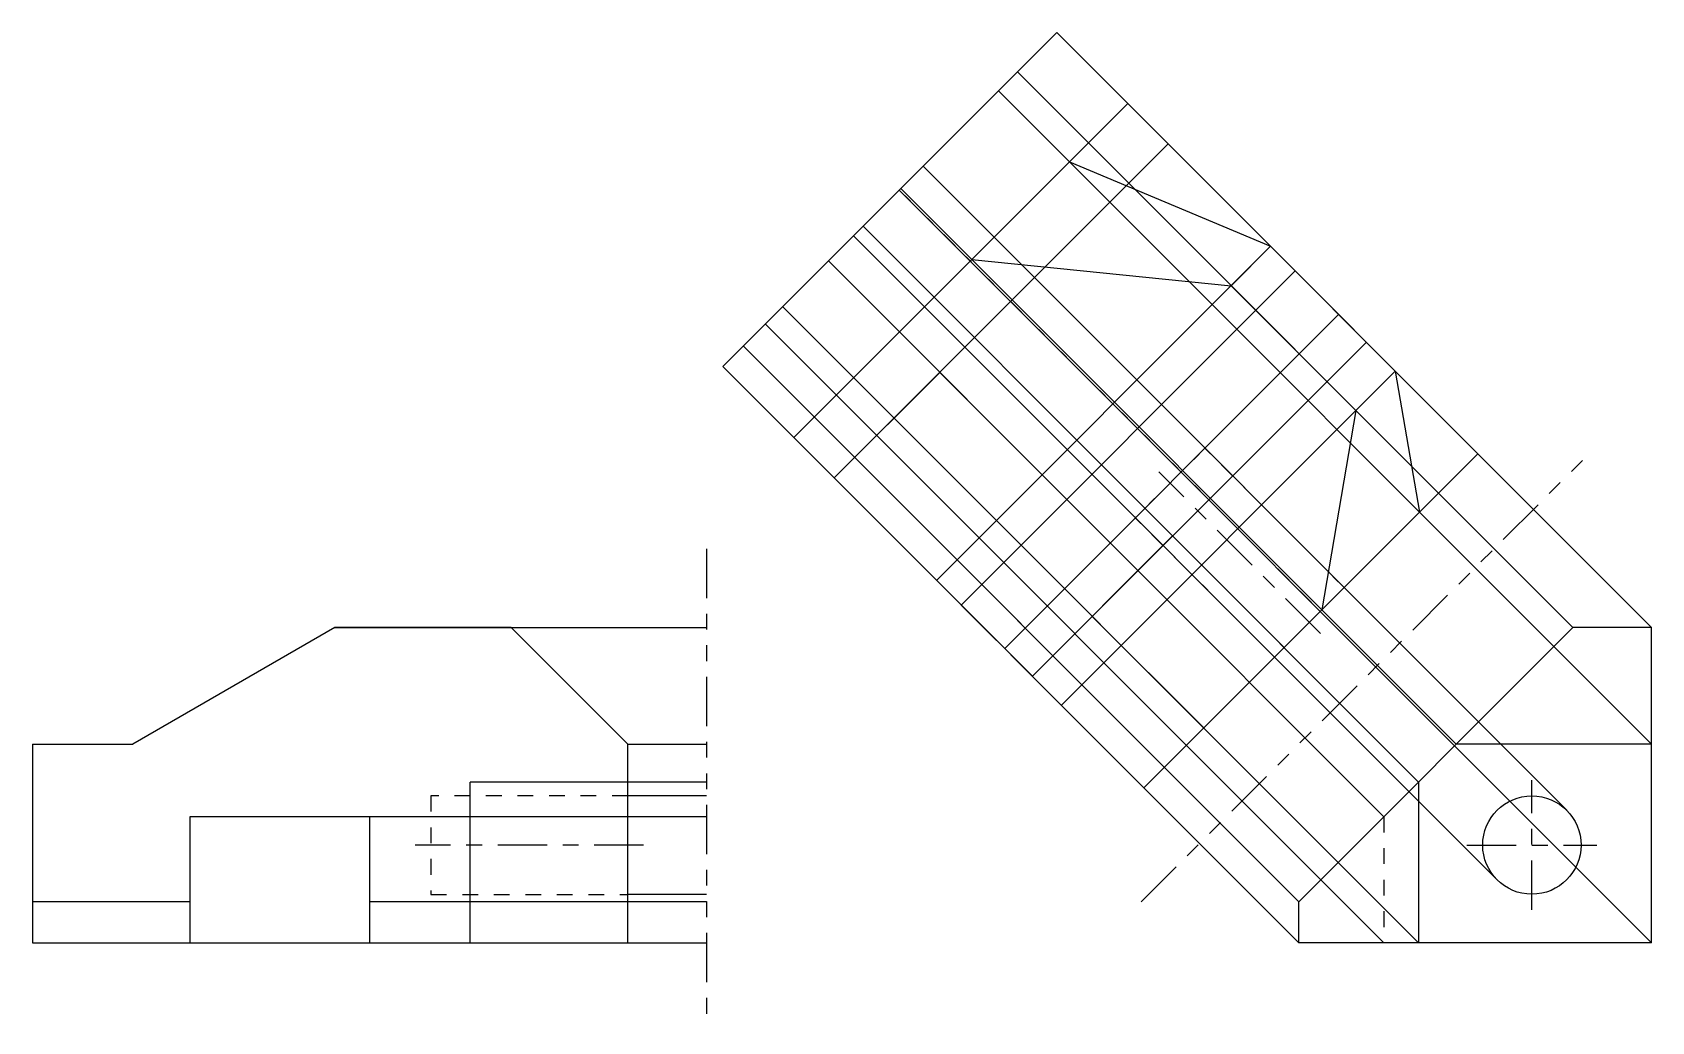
# Model space of a CAD drawing. Header units: inches. Extents: x 11.4 to 21.7, y 11.1 to 17.4.
import ezdxf

# ---------------------------------------------------------------- set-up
doc = ezdxf.new("R2010")
doc.units = ezdxf.units.IN
doc.header["$LTSCALE"] = 0.25
doc.header["$MEASUREMENT"] = 0
for name, pattern in [('CENTER', [2, 1.25, -0.25, 0.25, -0.25]), ('HIDDEN', [0.375, 0.25, -0.125]), ('PHANTOM', [2.5, 1.25, -0.25, 0.25, -0.25, 0.25, -0.25])]:
    doc.linetypes.add(name, pattern=pattern)
for name, color, linetype in [('CENTER', 211, 'CENTER'), ('CONSTRUCTION', 24, 'Continuous'), ('FOLDING LINE', 220, 'PHANTOM'), ('HIDDEN', 80, 'HIDDEN'), ('VISIBLE', 7, 'Continuous')]:
    doc.layers.add(name, color=color, linetype=linetype)

msp = doc.modelspace()

# ---------------------------------------------------------------- linework, layer by layer
for p, q in [((13.348, 13.638), (12.066, 12.898)), ((14.468, 13.638), (13.348, 13.638)), ((14.468, 13.638), (15.208, 12.898)), ((21.208, 13.638), (19.468, 11.898)), ((21.708, 13.638), (21.208, 13.638)), ((21.708, 11.638), (21.708, 13.638)), ((11.428, 12.898), (11.428, 11.638)), ((11.428, 12.898), (12.066, 12.898)), ((15.208, 11.638), (15.208, 12.898)), ((21.708, 12.898), (20.468, 12.898)), ((14.208, 11.638), (14.208, 12.658)), ((15.208, 12.658), (14.208, 12.658)), ((20.228, 12.658), (20.228, 11.638)), ((13.568, 12.438), (12.428, 12.438)), ((12.428, 12.438), (12.428, 11.638)), ((13.568, 12.438), (13.568, 11.638)), ((12.428, 11.898), (11.428, 11.898)), ((14.208, 11.898), (13.568, 11.898)), ((19.468, 11.638), (19.468, 11.898)), ((11.428, 11.638), (15.208, 11.638)), ((21.708, 11.638), (19.468, 11.638))]:
    msp.add_line(p, q)
msp.add_circle((20.948, 12.258), 0.312)
at = {"layer": 'CENTER'}
for p, q in [((19.605, 13.601), (18.58, 14.626)), ((20.948, 11.848), (20.948, 12.67)), ((15.308, 12.258), (13.858, 12.258)), ((20.536, 12.258), (21.361, 12.258))]:
    msp.add_line(p, q, dxfattribs=at)
at = {"layer": 'CONSTRUCTION'}
for p, q in [((17.932, 17.414), (15.812, 15.294)), ((17.932, 17.414), (21.708, 13.638)), ((17.682, 17.164), (21.208, 13.638)), ((18.383, 16.963), (16.263, 14.843)), ((17.562, 17.044), (21.708, 12.898)), ((18.639, 16.707), (16.519, 14.587)), ((17.083, 16.565), (21.169, 12.479)), ((16.932, 16.414), (21.708, 11.638)), ((16.942, 16.424), (20.468, 12.898)), ((16.702, 16.184), (20.228, 12.658)), ((16.641, 16.123), (20.727, 12.037)), ((19.289, 16.057), (17.169, 13.937)), ((16.482, 15.964), (20.008, 12.438)), ((19.445, 15.901), (17.325, 13.781)), ((16.192, 15.674), (20.228, 11.638)), ((16.082, 15.564), (20.008, 11.638)), ((19.721, 15.625), (17.601, 13.505)), ((15.942, 15.424), (19.468, 11.898)), ((19.897, 15.449), (17.777, 13.329)), ((15.812, 15.294), (19.468, 11.638)), ((20.081, 15.265), (17.961, 13.145)), ((20.605, 14.741), (18.485, 12.621)), ((13.348, 13.638), (15.708, 13.638)), ((15.208, 12.898), (15.708, 12.898)), ((15.708, 12.658), (15.208, 12.658)), ((15.708, 12.57), (15.208, 12.57)), ((15.708, 12.438), (13.568, 12.438)), ((15.708, 11.945), (15.208, 11.945)), ((15.708, 11.898), (14.208, 11.898)), ((11.428, 11.638), (15.708, 11.638))]:
    msp.add_line(p, q, dxfattribs=at)
at = {"layer": 'FOLDING LINE'}
for p, q in [((18.468, 11.898), (21.269, 14.699)), ((15.708, 14.138), (15.708, 11.138))]:
    msp.add_line(p, q, dxfattribs=at)
at = {"layer": 'HIDDEN'}
for p, q in [((16.932, 16.414), (19.605, 13.741)), ((18.872, 14.776), (18.43, 14.334)), ((19.756, 13.892), (18.872, 14.776)), ((19.314, 13.45), (18.43, 14.334)), ((15.208, 12.57), (13.958, 12.57)), ((13.958, 12.57), (13.958, 11.945)), ((20.008, 12.438), (20.008, 11.638)), ((13.958, 11.945), (15.208, 11.945))]:
    msp.add_line(p, q, dxfattribs=at)
at = {"layer": 'VISIBLE'}
for p, q in [((15.812, 15.294), (17.562, 17.044)), ((18.013, 16.593), (17.562, 17.044)), ((17.393, 15.973), (18.013, 16.593)), ((18.013, 16.593), (19.289, 16.057)), ((16.942, 16.424), (17.393, 15.973)), ((19.039, 15.807), (19.289, 16.057)), ((19.289, 16.057), (20.081, 15.265)), ((17.393, 15.973), (19.039, 15.807)), ((19.039, 15.807), (19.831, 15.015)), ((15.942, 15.424), (16.649, 14.717)), ((16.519, 14.587), (15.812, 15.294)), ((17.189, 15.257), (16.519, 14.587)), ((17.189, 15.257), (17.995, 14.451)), ((20.081, 15.265), (19.831, 15.015)), ((20.081, 15.265), (20.235, 14.371)), ((19.831, 15.015), (19.615, 13.751)), ((17.595, 14.051), (16.789, 14.857)), ((17.995, 14.451), (17.325, 13.781)), ((18.865, 13.001), (20.235, 14.371)), ((17.777, 13.329), (18.667, 14.219)), ((18.667, 14.219), (19.375, 13.511)), ((17.455, 13.911), (17.907, 13.459)), ((17.325, 13.781), (17.777, 13.329)), ((18.865, 13.001), (18.157, 13.709))]:
    msp.add_line(p, q, dxfattribs=at)

doc.saveas('drawing.dxf')
